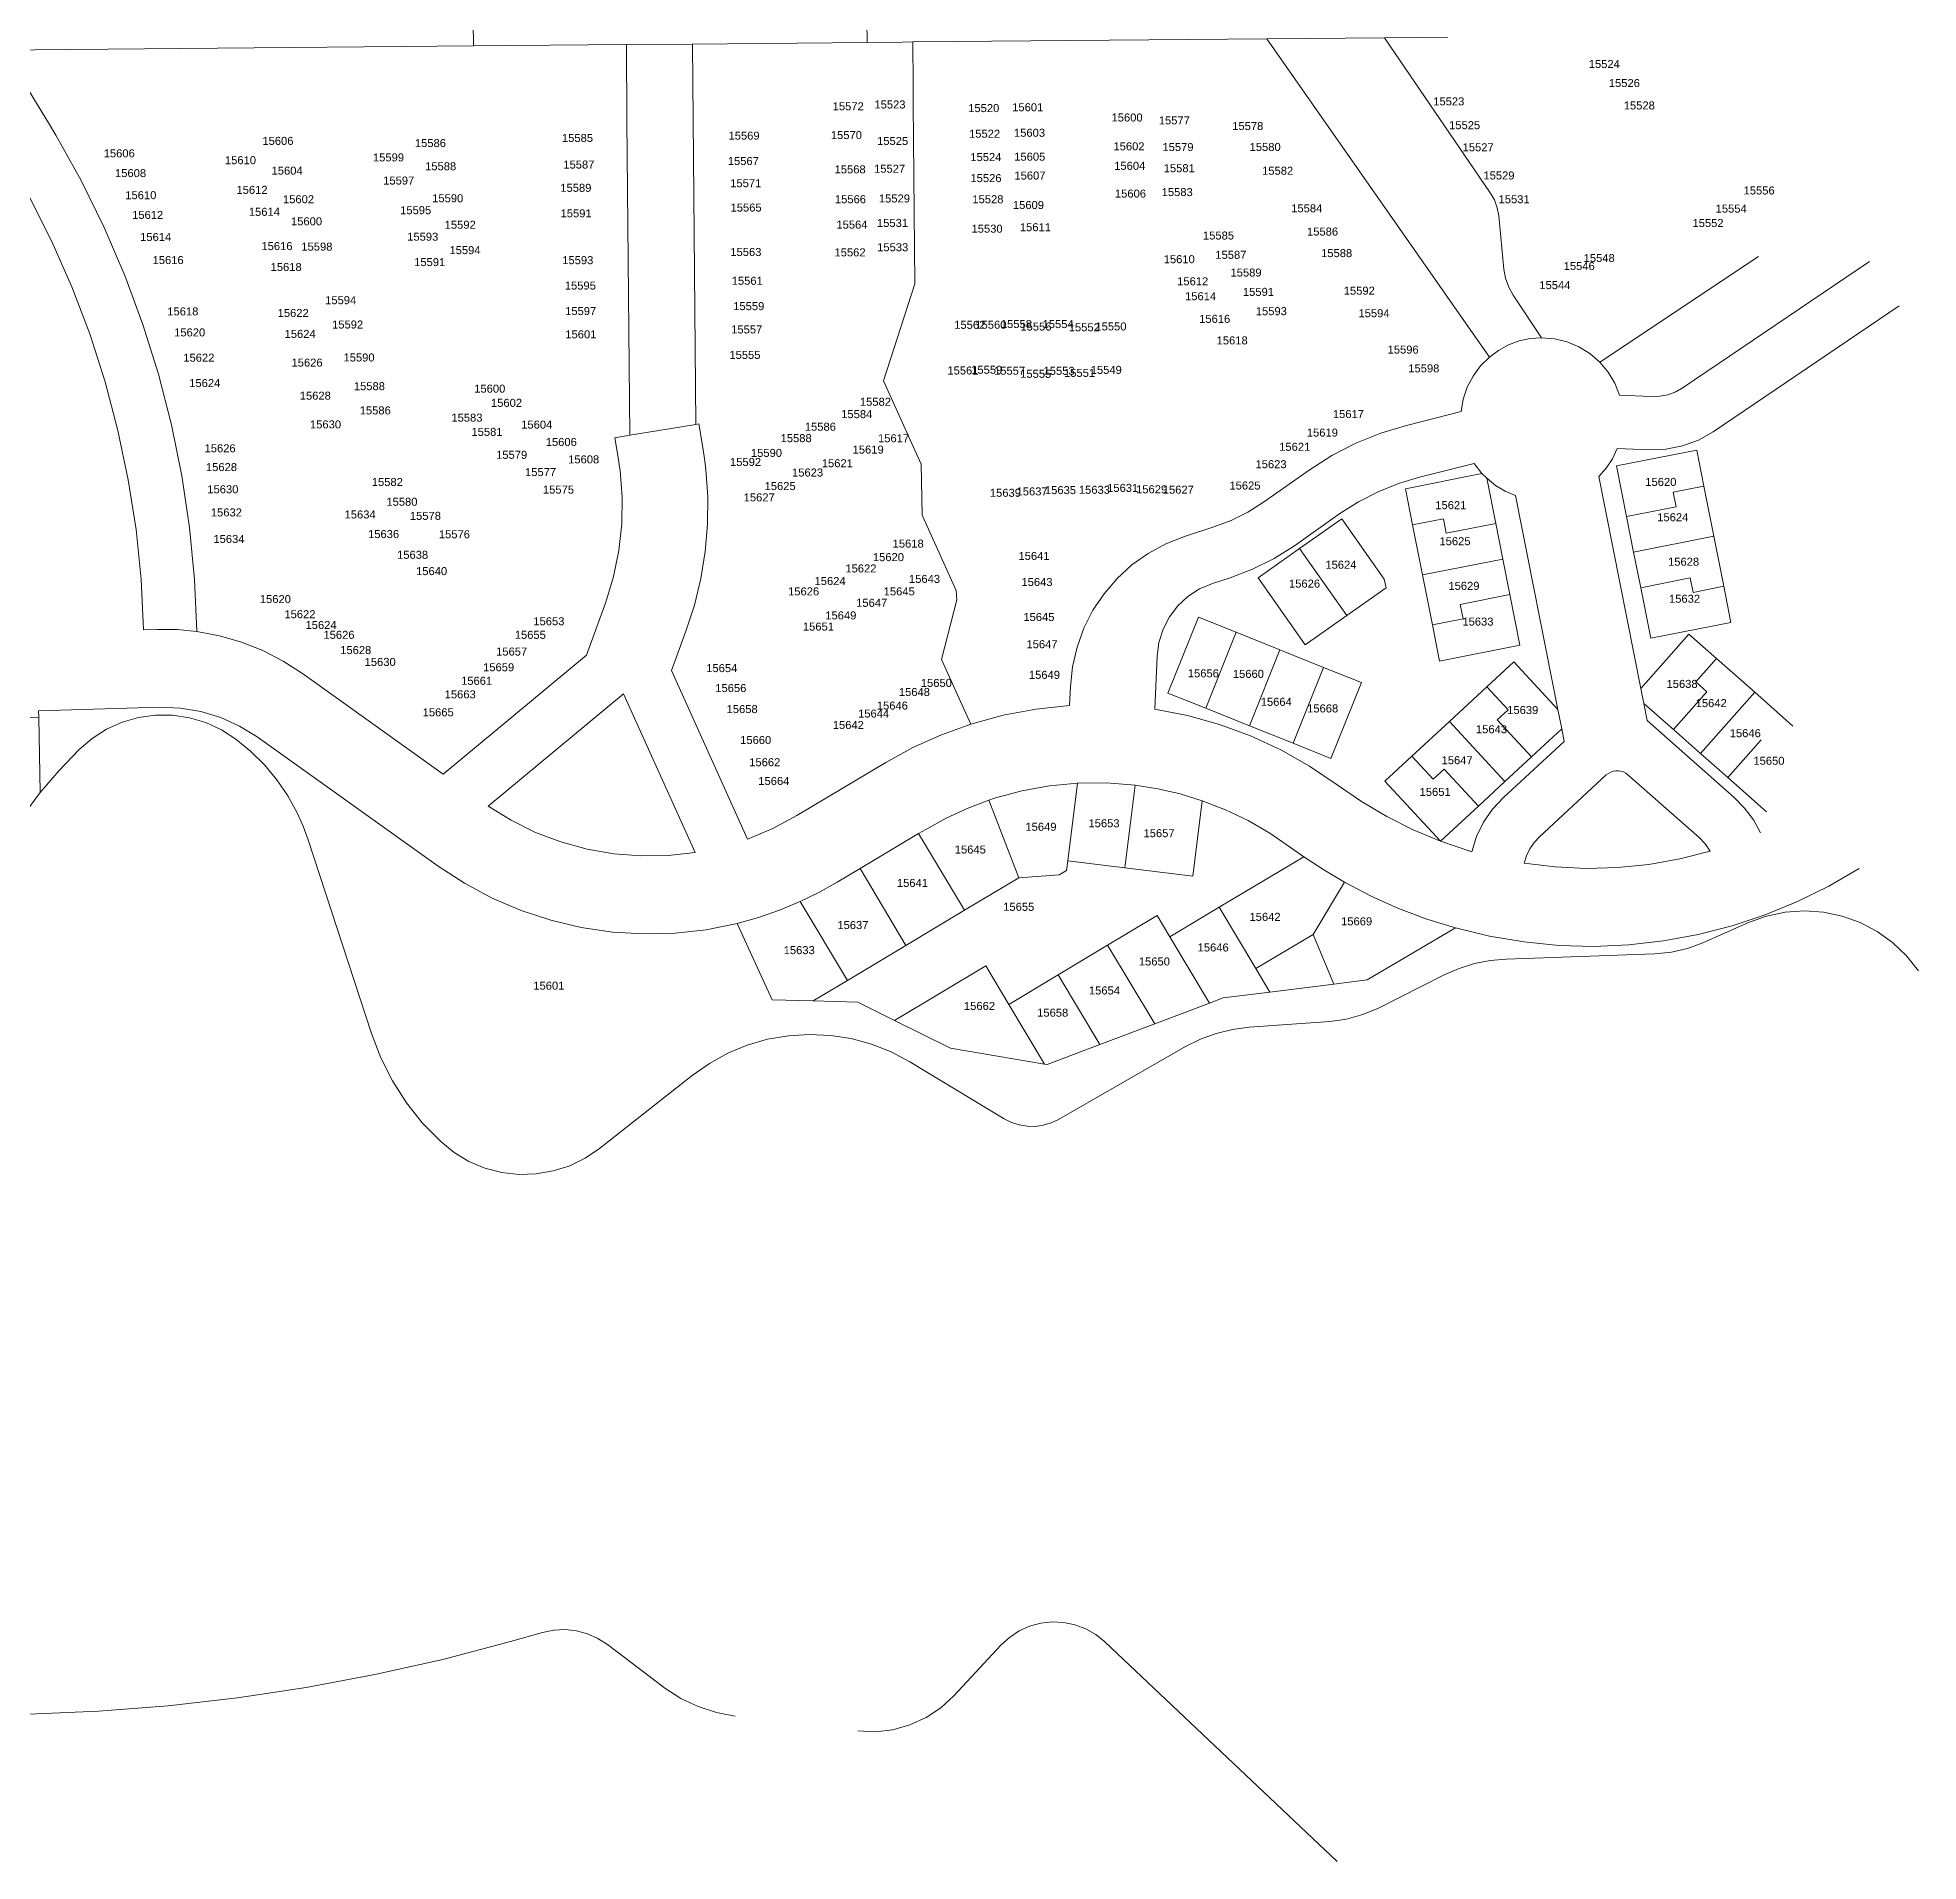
# Model space of a CAD drawing. Header units: feet. Extents: x 865220 to 2843432, y -2240498 to 970288.
# Drawn here: x 2840842 to 2842604, y 956177 to 957887 of the extents above; entities that cross this region are included whole.
import ezdxf
from ezdxf.enums import TextEntityAlignment as Align

# ---------------------------------------------------------------- set-up
doc = ezdxf.new("R2010")
doc.units = ezdxf.units.FT
doc.header["$LTSCALE"] = 0.015
doc.header["$MEASUREMENT"] = 0
doc.layers.add('Dakota County Addresses', color=7, linetype='Continuous')
doc.layers.add('Dakota County Parcels', color=7, linetype='Continuous')
doc.styles.add('Dimensions 100', font='arial.ttf')

# ---------------------------------------------------------------- blocks, each defined once
blk = doc.blocks.new('ACMAP_ANN_TEMPLATE_Dakota County Addresses')
at = {"layer": 'Dakota County Addresses', "style": 'Dimensions 100'}
blk.add_attdef('DakotaCountyAddress', text='', height=50, dxfattribs=at).set_placement((0, 0), align=Align.CENTER)

msp = doc.modelspace()

# ---------------------------------------------------------------- linework, layer by layer
at = {"layer": 'Dakota County Parcels', "lineweight": 5, "ltscale": 100}
for p, q in [((2841250.3, 957878.8), (2841249.5, 957958.8)), ((2841455.5, 957880.6), (2841619.2, 957882.1)), ((2841662, 957882.5), (2841993.7, 957885.4)), ((2841662.4, 957841.9), (2841662, 957882.5)), ((2841993.7, 957885.4), (2842104.1, 957886.4)), ((2842202.3, 957587.2), (2841993.7, 957885.4)), ((2842104.1, 957886.4), (2842163.5, 957887)), ((2842203.2, 957741.3), (2842104.1, 957886.4)), ((2840753.1, 957874.3), (2841250.3, 957878.8)), ((2840852.9, 957805.3), (2840810.5, 957874.8)), ((2841393.6, 957880.1), (2841250.3, 957878.8)), ((2841393.6, 957880.1), (2841455.5, 957880.6)), ((2840852.9, 957805.3), (2840858.9, 957795.3)), ((2842211.1, 957719.6), (2842216, 957669.7)), ((2842305.8, 957582.6), (2842454.6, 957681.4)), ((2842384, 957558.7), (2842558.4, 957676.8)), ((2841634.6, 957565.1), (2841664, 957655.9)), ((2842224.6, 957645.3), (2842251.2, 957605.3)), ((2842412.1, 957517.3), (2842586.4, 957635.4)), ((2841669.8, 957487), (2841634.6, 957565.1)), ((2842324.3, 957551.4), (2842353.9, 957550.2)), ((2842124.6, 957523.1), (2842175.9, 957536.1)), ((2841382.7, 957511.5), (2841396.8, 957513.9)), ((2841386.4, 957489.4), (2841382.7, 957511.5)), ((2841396.8, 957513.9), (2841422.1, 957518.1)), ((2841422.1, 957518.1), (2841458.7, 957524.2)), ((2841458.7, 957524.2), (2841461.6, 957524.7)), ((2841465.3, 957502.5), (2841461.6, 957524.7)), ((2841467.2, 957489.7), (2841465.3, 957502.5)), ((2842321.5, 957485.2), (2842396.7, 957500.1)), ((2842322.2, 957501.4), (2842351.9, 957500.2)), ((2842396.7, 957500.1), (2842403.4, 957466.2)), ((2841386.9, 957485.9), (2841386.4, 957489.4)), ((2841387.7, 957480.9), (2841386.9, 957485.9)), ((2841468.1, 957482), (2841467.2, 957489.7)), ((2841670.9, 957439.1), (2841669.8, 957487)), ((2841990.8, 957451.3), (2842033.5, 957481.4)), ((2842195.4, 957478.1), (2842123.7, 957463.9)), ((2842136.8, 957474.6), (2842188.1, 957487.6)), ((2842188.1, 957487.6), (2842195.4, 957478.1)), ((2842195.4, 957478.1), (2842199.9, 957473.6)), ((2842321.5, 957485.2), (2842330.9, 957437.8)), ((2842123.7, 957463.9), (2842130.4, 957430)), ((2842199.9, 957473.6), (2842208.3, 957431.4)), ((2842304.9, 957475.2), (2842344.2, 957276.6)), ((2842374.6, 957460.5), (2842403.4, 957466.2)), ((2842374.6, 957460.5), (2842377.3, 957447)), ((2842403.4, 957466.2), (2842412.7, 957419.3)), ((2842226.8, 957457.5), (2842266.6, 957256.9)), ((2842330.9, 957437.8), (2842377.3, 957447)), ((2841702.7, 957368.4), (2841670.9, 957439.1)), ((2841916.7, 957419.1), (2841944.1, 957428)), ((2842019.6, 957410.4), (2842062.3, 957440.5)), ((2842024.5, 957407.8), (2842064, 957435.6)), ((2842064, 957435.6), (2842103.7, 957379.2)), ((2842130.4, 957430), (2842159.2, 957435.7)), ((2842130.4, 957430), (2842139.7, 957383.1)), ((2842161.8, 957422.2), (2842159.2, 957435.7)), ((2842161.8, 957422.2), (2842208.3, 957431.4)), ((2842214.9, 957398), (2842208.3, 957431.4)), ((2842330.9, 957437.8), (2842337.5, 957404.4)), ((2841985.5, 957380.4), (2842024.5, 957407.8)), ((2842024.5, 957407.8), (2842068.6, 957345.1)), ((2842337.5, 957404.4), (2842412.7, 957419.3)), ((2842412.7, 957419.3), (2842422, 957372.4)), ((2842139.7, 957383.1), (2842214.9, 957398)), ((2842221.5, 957364.7), (2842214.9, 957398)), ((2842337.5, 957404.4), (2842344.1, 957371.1)), ((2841942.8, 957375), (2841959.5, 957380.4)), ((2841985.5, 957380.4), (2842029.6, 957317.7)), ((2842068.6, 957345.1), (2842105.5, 957371)), ((2842105.5, 957371), (2842103.7, 957379.2)), ((2842139.7, 957383.1), (2842149, 957336.2)), ((2842344.1, 957371.1), (2842390.5, 957380.3)), ((2842344.1, 957371.1), (2842353.5, 957323.7)), ((2842390.5, 957380.3), (2842393.2, 957366.7)), ((2842393.2, 957366.7), (2842422, 957372.4)), ((2842422, 957372.4), (2842428.7, 957338.6)), ((2841374.3, 957357.7), (2841356.2, 957307.9)), ((2841689, 957303.9), (2841703.3, 957359.7)), ((2841703.3, 957359.7), (2841702.7, 957368.4)), ((2842175.1, 957355.5), (2842221.5, 957364.7)), ((2842177.7, 957341.9), (2842175.1, 957355.5)), ((2842230.9, 957317.3), (2842221.5, 957364.7)), ((2841929.6, 957343.5), (2841901.1, 957272.3)), ((2841965, 957329.3), (2841929.6, 957343.5)), ((2842029.6, 957317.7), (2842068.6, 957345.1)), ((2842177.7, 957341.9), (2842149, 957336.2)), ((2842149, 957336.2), (2842155.7, 957302.4)), ((2842353.5, 957323.7), (2842428.7, 957338.6)), ((2840941.1, 957331.6), (2840954.3, 957332)), ((2841449.4, 957330.3), (2841440.7, 957306.3)), ((2841965, 957329.3), (2841936.5, 957258.1)), ((2842006, 957312.8), (2841965, 957329.3)), ((2842389.2, 957327.6), (2842344.2, 957276.6)), ((2842389.2, 957327.6), (2842415.1, 957304.8)), ((2841221.9, 957196.5), (2841356.2, 957307.9)), ((2841440.7, 957306.3), (2841436, 957293.4)), ((2841711.4, 957254.1), (2841689, 957303.9)), ((2841891, 957306.9), (2841888.9, 957257.2)), ((2841977.5, 957241.7), (2842006, 957312.8)), ((2842047, 957296.4), (2842006, 957312.8)), ((2842230.9, 957317.3), (2842155.7, 957302.4)), ((2842200, 957278.1), (2842225.3, 957301.6)), ((2842266.6, 957256.9), (2842225.3, 957301.6)), ((2842415.1, 957304.8), (2842395.7, 957282.8)), ((2842415.1, 957304.8), (2842451, 957273.1)), ((2841090.2, 957290.6), (2841221.9, 957196.5)), ((2841436, 957293.4), (2841507.1, 957135.6)), ((2842047, 957296.4), (2842018.5, 957225.3)), ((2842082.4, 957282.2), (2842047, 957296.4)), ((2842395.7, 957282.8), (2842406.1, 957273.6)), ((2841264, 957166.5), (2841390.9, 957271.8)), ((2841390.9, 957271.8), (2841458, 957122.9)), ((2841809.7, 957278.4), (2841808.9, 957260.7)), ((2841936.5, 957258.1), (2841901.1, 957272.3)), ((2842082.4, 957282.2), (2842053.9, 957211)), ((2842164.9, 957245.6), (2842200, 957278.1)), ((2842219.9, 957256.6), (2842200, 957278.1)), ((2842344.2, 957276.6), (2842347, 957262.7)), ((2842406.1, 957273.6), (2842374.8, 957238.1)), ((2842451, 957273.1), (2842400.2, 957215.6)), ((2842451, 957273.1), (2842486.8, 957241.5)), ((2840842.9, 957249.8), (2840664.6, 957244.8)), ((2840842.8, 957255.8), (2840956.3, 957259)), ((2840842.8, 957255.8), (2840842.9, 957249.8)), ((2840842.9, 957249.8), (2840844.4, 957179.1)), ((2841711.4, 957254.1), (2841716.3, 957243.3)), ((2841977.5, 957241.7), (2841936.5, 957258.1)), ((2842209.7, 957247.2), (2842219.9, 957256.6)), ((2842241.9, 957212.5), (2842209.7, 957247.2)), ((2842270.2, 957238.7), (2842266.6, 957256.9)), ((2842347, 957262.7), (2842350.2, 957246.5)), ((2842374.8, 957238.1), (2842347, 957262.7)), ((2841047.7, 957231.2), (2841217.3, 957110.1)), ((2842018.5, 957225.3), (2841977.5, 957241.7)), ((2842129.8, 957213.2), (2842164.9, 957245.6)), ((2842216.9, 957189.4), (2842164.9, 957245.6)), ((2842241.9, 957212.5), (2842270.2, 957238.7)), ((2842272.5, 957227.1), (2842270.2, 957238.7)), ((2842431.8, 957174.4), (2842350.2, 957246.5)), ((2842400.2, 957215.6), (2842374.8, 957238.1)), ((2842053.9, 957211), (2842018.5, 957225.3)), ((2842129.8, 957213.2), (2842104.4, 957189.7)), ((2842129.8, 957213.2), (2842149.7, 957191.6)), ((2842215.4, 957174.4), (2842272.5, 957227.1)), ((2842216.9, 957189.4), (2842241.9, 957212.5)), ((2842425.7, 957193.1), (2842400.2, 957215.6)), ((2842457, 957228.6), (2842425.7, 957193.1)), ((2841553.5, 957157.6), (2841636.6, 957207.3)), ((2842159.8, 957201), (2842149.7, 957191.6)), ((2842192, 957166.3), (2842159.8, 957201)), ((2842249.4, 957137.7), (2842311.9, 957195.6)), ((2842332.1, 957195.8), (2842398.8, 957136.9)), ((2841807.2, 957115.2), (2841816.2, 957188)), ((2841860.8, 957108.5), (2841870.4, 957186)), ((2842104.4, 957189.7), (2842156.4, 957133.6)), ((2842192, 957166.3), (2842216.9, 957189.4)), ((2842462, 957161.2), (2842425.7, 957193.1)), ((2841733.3, 957172), (2841738.6, 957173.8)), ((2841761.5, 957099.2), (2841733.3, 957172)), ((2841933.1, 957171.5), (2841924.3, 957100.7)), ((2842192, 957166.3), (2842156.6, 957133.5)), ((2841667.5, 957140.7), (2841674.1, 957144.6)), ((2841095.4, 957134.7), (2841154.9, 956953.3)), ((2841612.6, 957107.9), (2841667.5, 957140.7)), ((2841710.6, 957068.8), (2841667.5, 957140.7)), ((2842016.1, 957127.7), (2842028.3, 957119)), ((2842156.4, 957133.6), (2842156.6, 957133.5)), ((2842156.6, 957133.5), (2842186, 957123.7)), ((2841591, 957095), (2841612.6, 957107.9)), ((2841655.6, 957035.9), (2841612.6, 957107.9)), ((2841799.2, 957102.1), (2841806.1, 957106.2)), ((2841806.1, 957106.2), (2841807.2, 957115.2)), ((2841807.2, 957115.2), (2841860.8, 957108.5)), ((2841860.8, 957108.5), (2841924.3, 957100.7)), ((2841949.1, 957071.7), (2842028.3, 957119)), ((2841710.6, 957068.8), (2841761.5, 957099.2)), ((2841761.5, 957099.2), (2841799.2, 957102.1)), ((2842037.3, 957046.2), (2842066.6, 957095.1)), ((2841556.5, 957076.9), (2841600.7, 957003.1)), ((2841902.8, 957043.9), (2841949.1, 957071.7)), ((2841949.1, 957071.7), (2841983.6, 957014.1)), ((2841497.3, 957056.4), (2841530.3, 956985)), ((2841655.6, 957035.9), (2841710.6, 957068.8)), ((2841844.6, 957036), (2841890.9, 957063.8)), ((2841890.9, 957063.8), (2841902.8, 957043.9)), ((2842445.2, 957057.3), (2842402.3, 957038.3)), ((2841600.7, 957003.1), (2841655.6, 957035.9)), ((2841798.3, 957008.3), (2841844.6, 957036)), ((2841844.6, 957036), (2841888.7, 956962.4)), ((2841902.8, 957043.9), (2841940, 956981.8)), ((2841983.6, 957014.1), (2842037.3, 957046.2)), ((2842037.3, 957046.2), (2842056.5, 956999.7)), ((2842087.8, 957003.7), (2842170.7, 957052.2)), ((2842357.5, 957028), (2842218.2, 957023.1)), ((2841600.7, 957003.1), (2841568.7, 956983.9)), ((2841645, 956965.6), (2841730.4, 957016.6)), ((2841730.4, 957016.6), (2841751.9, 956980.6)), ((2841751.9, 956980.6), (2841798.3, 957008.3)), ((2841798.3, 957008.3), (2841837.4, 956943)), ((2841983.6, 957014.1), (2841996.7, 956992.2)), ((2842056.5, 956999.7), (2842087.8, 957003.7)), ((2842160.1, 957008.3), (2842098.4, 956977.2)), ((2841530.3, 956985), (2841568.7, 956983.9)), ((2841568.7, 956983.9), (2841610.6, 956982.7)), ((2841610.6, 956982.7), (2841645, 956965.6)), ((2841940, 956981.8), (2841953, 956986.7)), ((2841953, 956986.7), (2841996.7, 956992.2)), ((2841996.7, 956992.2), (2842056.5, 956999.7)), ((2841645, 956965.6), (2841697.4, 956939.5)), ((2841751.9, 956980.6), (2841785.4, 956924.6)), ((2841888.7, 956962.4), (2841940, 956981.8)), ((2841837.4, 956943), (2841888.7, 956962.4)), ((2842052.8, 956964.7), (2841977.1, 956959.2)), ((2841697.4, 956939.5), (2841785.4, 956924.6)), ((2841787.8, 956924.2), (2841837.4, 956943)), ((2841917.7, 956941), (2841798.5, 956872.8)), ((2841368.5, 956845.6), (2841455.2, 956913.9)), ((2841747.7, 956873.4), (2841659.2, 956926.7)), ((2841785.4, 956924.6), (2841787.8, 956924.2)), ((2841285, 956383.5), (2841315.1, 956392.1)), ((2841375.8, 956380.7), (2841428, 956341.1)), ((2841700.4, 956332.6), (2841744.6, 956380.1)), ((2841842, 956383.2), (2842059.6, 956177.5)), ((2841428, 956341.1), (2841429.5, 956339.9))]:
    msp.add_line(p, q, dxfattribs=at)
for points in [[(2841619.2, 957882.1), (2841619, 957902.1), (2841618.8, 957932.1), (2841612.2, 958665.6)], [(2841619.2, 957882.1), (2841652, 957882.4), (2841662, 957882.5)], [(2841393.6, 957880.1), (2841394.2, 957809.4), (2841396.8, 957513.9)], [(2841455.5, 957880.6), (2841456.2, 957810), (2841458.7, 957524.2)], [(2841664, 957655.9), (2841662.5, 957824.4), (2841662.4, 957841.9)], [(2840858.9, 957795.3), (2840882.7, 957752.6), (2840904.3, 957708.7), (2840923.6, 957663.7), (2840940.5, 957617.9), (2840955.1, 957571.2), (2840967.3, 957523.8), (2840977, 957475.9), (2840984.2, 957427.5), (2840988.9, 957378.8), (2840991.2, 957330)], [(2840941.1, 957331.6), (2840938.8, 957378.7), (2840934.1, 957425.7), (2840926.9, 957472.3), (2840917.2, 957518.5), (2840905.2, 957564.1), (2840890.7, 957609), (2840874, 957653.1), (2840854.9, 957696.3), (2840833.6, 957738.4), (2840810.2, 957779.3)], [(2842203.2, 957741.3), (2842207, 957734.5), (2842209.7, 957727.2), (2842211.1, 957719.6)], [(2842216, 957669.7), (2842217.5, 957661.1), (2842220.4, 957652.9), (2842224.6, 957645.3)], [(2842251.2, 957605.3), (2842240.6, 957604.5), (2842230.2, 957602.3), (2842220.2, 957598.6), (2842210.9, 957593.5), (2842202.3, 957587.2)], [(2842305.8, 957582.6), (2842296.6, 957590.5), (2842286.3, 957596.9), (2842275.1, 957601.6), (2842263.3, 957604.4), (2842251.2, 957605.3)], [(2842202.3, 957587.2), (2842193.9, 957578.9), (2842187, 957569.4), (2842181.5, 957558.9), (2842177.8, 957547.7), (2842175.9, 957536.1)], [(2842324.3, 957551.4), (2842319.8, 957562.7), (2842313.6, 957573.2), (2842305.8, 957582.6)], [(2842353.9, 957550.2), (2842361.9, 957550.5), (2842369.7, 957552), (2842377.1, 957554.8), (2842384, 957558.7)], [(2842033.5, 957481.4), (2842054.7, 957494.9), (2842077.1, 957506.4), (2842100.5, 957515.9), (2842124.6, 957523.1)], [(2842351.9, 957500.2), (2842367.8, 957500.8), (2842383.3, 957504), (2842398.2, 957509.5), (2842412.1, 957517.3)], [(2842304.9, 957475.2), (2842311.8, 957483.1), (2842317.7, 957491.9), (2842322.2, 957501.4)], [(2841374.3, 957357.7), (2841381.7, 957381.6), (2841386.7, 957406.1), (2841389.5, 957430.9), (2841389.8, 957455.9), (2841387.7, 957480.9)], [(2841449.4, 957330.3), (2841457.3, 957354.8), (2841463.3, 957379.7), (2841467.4, 957405.1), (2841469.5, 957430.7), (2841469.8, 957456.3), (2841468.1, 957482)], [(2842062.3, 957440.5), (2842079.7, 957451.5), (2842098, 957461), (2842117.1, 957468.7), (2842136.8, 957474.6)], [(2842199.9, 957473.6), (2842208.1, 957467), (2842217.1, 957461.6), (2842226.8, 957457.5)], [(2841944.1, 957428), (2841960.4, 957434.2), (2841976, 957442), (2841990.8, 957451.3)], [(2841916.7, 957419.1), (2841899.2, 957412.2), (2841882.7, 957403.3), (2841867.4, 957392.4), (2841853.5, 957379.7), (2841841.2, 957365.5), (2841830.7, 957349.9), (2841822.3, 957333.1), (2841815.9, 957315.4), (2841811.7, 957297.1), (2841809.7, 957278.4)], [(2841959.5, 957380.4), (2841980.5, 957388.4), (2842000.6, 957398.4), (2842019.6, 957410.4)], [(2841942.8, 957375), (2841930.8, 957369.9), (2841919.9, 957362.9), (2841910.4, 957354.1), (2841902.5, 957343.7), (2841896.6, 957332.2), (2841892.7, 957319.8), (2841891, 957306.9)], [(2840954.3, 957332), (2840972.8, 957331.8), (2840991.2, 957330)], [(2840991.2, 957330), (2841012.3, 957326), (2841033, 957320), (2841052.9, 957312.1), (2841072.1, 957302.2), (2841090.2, 957290.6)], [(2840880.8, 957219.4), (2840893, 957229.8), (2840906.5, 957238.4), (2840921.1, 957245), (2840936.5, 957249.4), (2840952.4, 957251.6), (2840968.4, 957251.6), (2840984.3, 957249.2), (2840999.6, 957244.7), (2841014.2, 957238), (2841027.7, 957229.3)], [(2840956.3, 957259), (2840975.8, 957258.3), (2840994.9, 957255.1), (2841013.5, 957249.4), (2841031.2, 957241.4), (2841047.7, 957231.2)], [(2841716.3, 957243.3), (2841746.7, 957251.6), (2841777.6, 957257.4), (2841808.9, 957260.7)], [(2841888.9, 957257.2), (2841919.4, 957251.3), (2841949.4, 957243), (2841978.6, 957232.3), (2842006.8, 957219.2), (2842033.9, 957203.8), (2842059.6, 957186.4)], [(2841636.6, 957207.3), (2841662.2, 957221.3), (2841688.8, 957233.3), (2841716.3, 957243.3)], [(2840844.4, 957179.1), (2840862, 957199.8), (2840880.8, 957219.4)], [(2841027.7, 957229.3), (2841041.6, 957217.7), (2841054.5, 957205), (2841066, 957191), (2841076.3, 957176), (2841085, 957160.2)], [(2842332.1, 957195.8), (2842330.1, 957197.3), (2842327.9, 957198.4), (2842325.6, 957199.1), (2842323.2, 957199.5), (2842320.7, 957199.5), (2842318.3, 957199.1), (2842316, 957198.2), (2842313.9, 957197.1), (2842311.9, 957195.6)], [(2840811.8, 957132.4), (2840827.4, 957156.3), (2840844.4, 957179.1)], [(2841738.6, 957173.8), (2841764.1, 957180.7), (2841790, 957185.5), (2841816.2, 957188)], [(2841816.2, 957188), (2841843.4, 957188.2), (2841870.4, 957186)], [(2841870.4, 957186), (2841891.6, 957182.6), (2841912.6, 957177.8), (2841933.1, 957171.5)], [(2842059.6, 957186.4), (2842082.4, 957170.7), (2842106.2, 957156.6), (2842130.9, 957144.2), (2842156.4, 957133.6)], [(2841085, 957160.2), (2841090.7, 957147.6), (2841095.4, 957134.7)], [(2841264, 957166.5), (2841285.7, 957153.1), (2841308.5, 957141.8), (2841332.3, 957132.8), (2841356.8, 957126.1), (2841381.9, 957121.7), (2841407.3, 957119.7), (2841432.7, 957120.1), (2841458, 957122.9)], [(2841674.1, 957144.6), (2841693.2, 957155.2), (2841713, 957164.3), (2841733.3, 957172)], [(2841933.1, 957171.5), (2841955, 957163), (2841976.3, 957152.8), (2841996.7, 957141), (2842016.1, 957127.7)], [(2842186, 957123.7), (2842190.4, 957137.9), (2842196.9, 957151.3), (2842205.3, 957163.5), (2842215.4, 957174.4)], [(2842431.8, 957174.4), (2842441.5, 957164.6), (2842449.8, 957153.5), (2842456.5, 957141.3)], [(2841507.1, 957135.6), (2841530.9, 957145.5), (2841553.5, 957157.6)], [(2842234.8, 957112.9), (2842237, 957119.8), (2842240.3, 957126.3), (2842244.4, 957132.3), (2842249.4, 957137.7)], [(2842234.8, 957112.9), (2842263.9, 957109.4), (2842293.2, 957108), (2842322.6, 957108.8), (2842351.8, 957111.8), (2842380.7, 957116.9), (2842409.1, 957124.1)], [(2842398.8, 957136.9), (2842404.5, 957131), (2842409.1, 957124.1)], [(2841217.3, 957110.1), (2841241.9, 957094.1), (2841267.9, 957080.2), (2841294.9, 957068.6), (2841322.8, 957059.4), (2841351.4, 957052.6), (2841380.5, 957048.4), (2841409.9, 957046.6), (2841439.3, 957047.3), (2841468.5, 957050.6), (2841497.3, 957056.4)], [(2842028.3, 957119), (2842047.1, 957106.6), (2842066.6, 957095.1)], [(2842170.7, 957052.2), (2842202.5, 957044.5), (2842234.9, 957039.1), (2842267.5, 957035.9), (2842300.3, 957035), (2842333.1, 957036.4), (2842365.6, 957040.1), (2842397.9, 957046), (2842429.7, 957054.1), (2842460.8, 957064.4), (2842491.1, 957076.9), (2842520.5, 957091.4), (2842548.8, 957108)], [(2841556.5, 957076.9), (2841574, 957085.4), (2841591, 957095)], [(2842066.6, 957095.1), (2842091.6, 957082.1), (2842117.3, 957070.5), (2842143.7, 957060.6), (2842170.7, 957052.2)], [(2841497.3, 957056.4), (2841517.5, 957062), (2841537.2, 957068.9), (2841556.5, 957076.9)], [(2842604.3, 957012), (2842593.2, 957026.1), (2842580.2, 957038.5), (2842565.7, 957049), (2842549.8, 957057.3), (2842532.9, 957063.4), (2842515.4, 957067.1), (2842497.5, 957068.4), (2842479.6, 957067.1), (2842462, 957063.4), (2842445.2, 957057.3)], [(2842402.3, 957038.3), (2842387.9, 957033), (2842372.9, 957029.5), (2842357.5, 957028)], [(2842218.2, 957023.1), (2842203.2, 957021.8), (2842188.4, 957018.9), (2842174, 957014.3), (2842160.1, 957008.3)], [(2842098.4, 956977.2), (2842083.8, 956971.1), (2842068.5, 956966.9), (2842052.8, 956964.7)], [(2841154.9, 956953.3), (2841163.6, 956930.6), (2841174.6, 956909), (2841187.7, 956888.5), (2841202.7, 956869.4), (2841219.6, 956852)], [(2841659.2, 956926.7), (2841641.7, 956936), (2841623.3, 956943.3), (2841604.3, 956948.5), (2841584.8, 956951.6), (2841565.1, 956952.5), (2841545.4, 956951.3), (2841525.9, 956947.9), (2841506.9, 956942.4), (2841488.7, 956934.8), (2841471.4, 956925.3), (2841455.2, 956913.9)], [(2841977.1, 956959.2), (2841961.6, 956957.2), (2841946.4, 956953.4), (2841931.7, 956948), (2841917.7, 956941)], [(2841798.5, 956872.8), (2841791.6, 956869.5), (2841784.3, 956867.4), (2841776.8, 956866.3), (2841769.2, 956866.4), (2841761.7, 956867.6), (2841754.5, 956870), (2841747.7, 956873.4)], [(2841219.6, 956852), (2841232.2, 956841.8), (2841246.1, 956833.5), (2841261.1, 956827.2), (2841276.8, 956823.1), (2841292.9, 956821.3), (2841309.1, 956821.7), (2841325.1, 956824.5), (2841340.5, 956829.4), (2841355.1, 956836.5), (2841368.5, 956845.6)], [(2841842, 956383.2), (2841833.6, 956390), (2841824.2, 956395.4), (2841814, 956399.2), (2841803.4, 956401.4), (2841792.6, 956401.9), (2841781.9, 956400.7), (2841771.4, 956397.8), (2841761.6, 956393.4), (2841752.6, 956387.4), (2841744.6, 956380.1)], [(2840768.2, 956315.2), (2840833.6, 956315.5), (2840898.9, 956318.2), (2840964.1, 956323.3), (2841029.1, 956330.7), (2841093.7, 956340.4), (2841158, 956352.5), (2841221.7, 956366.8), (2841285, 956383.5)], [(2841315.1, 956392.1), (2841325.6, 956394.2), (2841336.2, 956394.7), (2841346.8, 956393.5), (2841357.1, 956390.8), (2841366.8, 956386.4), (2841375.8, 956380.7)], [(2841429.5, 956339.9), (2841444.7, 956330.2), (2841460.9, 956322.5), (2841478, 956317), (2841495.7, 956313.7)], [(2841610.4, 956299.7), (2841626.9, 956299), (2841643.4, 956300.9), (2841659.3, 956305.4), (2841674.4, 956312.2), (2841688.2, 956321.4), (2841700.4, 956332.6)]]:
    msp.add_lwpolyline(points, dxfattribs=at)

# ---------------------------------------------------------------- block references
at = {"layer": 'Dakota County Addresses', "lineweight": 5, "ltscale": 100, "xscale": 0.15, "yscale": 0.15, "zscale": 0.15}
for p, values in [((2842310, 957858.1), {'DakotaCountyAddress': '15524'}), ((2842328.8, 957840.3), {'DakotaCountyAddress': '15526'}), ((2842164.3, 957823.1), {'DakotaCountyAddress': '15523'}), ((2841601.5, 957818.5), {'DakotaCountyAddress': '15572'}), ((2841640.6, 957820.2), {'DakotaCountyAddress': '15523'}), ((2841728.5, 957816.8), {'DakotaCountyAddress': '15520'}), ((2841769.7, 957817.6), {'DakotaCountyAddress': '15601'}), ((2841862.8, 957808), {'DakotaCountyAddress': '15600'}), ((2841907.1, 957805.3), {'DakotaCountyAddress': '15577'}), ((2842342.8, 957819.3), {'DakotaCountyAddress': '15528'}), ((2841067.1, 957786.1), {'DakotaCountyAddress': '15606'}), ((2841347.8, 957788.8), {'DakotaCountyAddress': '15585'}), ((2841503.9, 957791), {'DakotaCountyAddress': '15569'}), ((2841599.8, 957791.5), {'DakotaCountyAddress': '15570'}), ((2841643.1, 957786), {'DakotaCountyAddress': '15525'}), ((2841729.3, 957792.8), {'DakotaCountyAddress': '15522'}), ((2841771.4, 957793.7), {'DakotaCountyAddress': '15603'}), ((2841975.9, 957800), {'DakotaCountyAddress': '15578'}), ((2842179.1, 957800.8), {'DakotaCountyAddress': '15525'}), ((2840918.4, 957774.4), {'DakotaCountyAddress': '15606'}), ((2841170.7, 957770.6), {'DakotaCountyAddress': '15599'}), ((2841210, 957784), {'DakotaCountyAddress': '15586'}), ((2841730.5, 957770.9), {'DakotaCountyAddress': '15524'}), ((2841771.6, 957771.3), {'DakotaCountyAddress': '15605'}), ((2841864.6, 957781), {'DakotaCountyAddress': '15602'}), ((2841910.5, 957780.3), {'DakotaCountyAddress': '15579'}), ((2841992.2, 957780.4), {'DakotaCountyAddress': '15580'}), ((2842191.8, 957780.1), {'DakotaCountyAddress': '15527'}), ((2840929, 957755.9), {'DakotaCountyAddress': '15608'}), ((2841032, 957768), {'DakotaCountyAddress': '15610'}), ((2841075.7, 957758.2), {'DakotaCountyAddress': '15604'}), ((2841219.6, 957762.3), {'DakotaCountyAddress': '15588'}), ((2841349.1, 957763.9), {'DakotaCountyAddress': '15587'}), ((2841503.2, 957767.2), {'DakotaCountyAddress': '15567'}), ((2841603.3, 957759.4), {'DakotaCountyAddress': '15568'}), ((2841640.3, 957760), {'DakotaCountyAddress': '15527'}), ((2841730.6, 957751.2), {'DakotaCountyAddress': '15526'}), ((2841771.8, 957753.6), {'DakotaCountyAddress': '15607'}), ((2841865.3, 957762.7), {'DakotaCountyAddress': '15604'}), ((2841911.7, 957760.5), {'DakotaCountyAddress': '15581'}), ((2842003.9, 957758.1), {'DakotaCountyAddress': '15582'}), ((2842211.3, 957753.7), {'DakotaCountyAddress': '15529'}), ((2840938.6, 957735.2), {'DakotaCountyAddress': '15610'}), ((2841042.8, 957740.2), {'DakotaCountyAddress': '15612'}), ((2841180.3, 957748.9), {'DakotaCountyAddress': '15597'}), ((2841346.3, 957742.1), {'DakotaCountyAddress': '15589'}), ((2841505.5, 957746.4), {'DakotaCountyAddress': '15571'}), ((2841866, 957736.7), {'DakotaCountyAddress': '15606'}), ((2841909.8, 957738.1), {'DakotaCountyAddress': '15583'}), ((2842455.1, 957739.6), {'DakotaCountyAddress': '15556'}), ((2840945, 957716.7), {'DakotaCountyAddress': '15612'}), ((2841054.4, 957719.6), {'DakotaCountyAddress': '15614'}), ((2841086.4, 957731.4), {'DakotaCountyAddress': '15602'}), ((2841196.2, 957721.1), {'DakotaCountyAddress': '15595'}), ((2841226.2, 957732.3), {'DakotaCountyAddress': '15590'}), ((2841346.5, 957718.2), {'DakotaCountyAddress': '15591'}), ((2841505.8, 957723.6), {'DakotaCountyAddress': '15565'}), ((2841603.6, 957731.4), {'DakotaCountyAddress': '15566'}), ((2841644.8, 957732.1), {'DakotaCountyAddress': '15529'}), ((2841732.4, 957731.4), {'DakotaCountyAddress': '15528'}), ((2841770.4, 957726), {'DakotaCountyAddress': '15609'}), ((2842031.2, 957722.9), {'DakotaCountyAddress': '15584'}), ((2842225.5, 957731.4), {'DakotaCountyAddress': '15531'}), ((2842428.9, 957722.6), {'DakotaCountyAddress': '15554'}), ((2841093.9, 957710.7), {'DakotaCountyAddress': '15600'}), ((2841237.9, 957707.5), {'DakotaCountyAddress': '15592'}), ((2841605, 957707.6), {'DakotaCountyAddress': '15564'}), ((2841643, 957709.2), {'DakotaCountyAddress': '15531'}), ((2841731.6, 957703.8), {'DakotaCountyAddress': '15530'}), ((2841776.9, 957705.2), {'DakotaCountyAddress': '15611'}), ((2842046, 957701.1), {'DakotaCountyAddress': '15586'}), ((2842407.2, 957709.1), {'DakotaCountyAddress': '15552'}), ((2840952.5, 957696), {'DakotaCountyAddress': '15614'}), ((2841066.2, 957687.5), {'DakotaCountyAddress': '15616'}), ((2841103.6, 957687), {'DakotaCountyAddress': '15598'}), ((2841202.8, 957696.3), {'DakotaCountyAddress': '15593'}), ((2841242.4, 957683.7), {'DakotaCountyAddress': '15594'}), ((2841505.6, 957682), {'DakotaCountyAddress': '15563'}), ((2841603.2, 957681.6), {'DakotaCountyAddress': '15562'}), ((2841643.2, 957686.4), {'DakotaCountyAddress': '15533'}), ((2841948.5, 957697.4), {'DakotaCountyAddress': '15585'}), ((2842059.2, 957680.9), {'DakotaCountyAddress': '15588'}), ((2840964.2, 957674.4), {'DakotaCountyAddress': '15616'}), ((2841074.8, 957667.9), {'DakotaCountyAddress': '15618'}), ((2841209.3, 957672.5), {'DakotaCountyAddress': '15591'}), ((2841348.1, 957674.3), {'DakotaCountyAddress': '15593'}), ((2841911.7, 957675.2), {'DakotaCountyAddress': '15610'}), ((2841960.1, 957679.3), {'DakotaCountyAddress': '15587'}), ((2841974.3, 957662.7), {'DakotaCountyAddress': '15589'}), ((2842286.5, 957668.8), {'DakotaCountyAddress': '15546'}), ((2842305.2, 957676.3), {'DakotaCountyAddress': '15548'}), ((2841350.5, 957650.5), {'DakotaCountyAddress': '15595'}), ((2841506.9, 957655), {'DakotaCountyAddress': '15561'}), ((2841924.3, 957654.5), {'DakotaCountyAddress': '15612'}), ((2842080.4, 957645.7), {'DakotaCountyAddress': '15592'}), ((2842263.7, 957650.9), {'DakotaCountyAddress': '15544'}), ((2841125.9, 957636.8), {'DakotaCountyAddress': '15594'}), ((2841508.3, 957631.2), {'DakotaCountyAddress': '15559'}), ((2841931.7, 957640.5), {'DakotaCountyAddress': '15614'}), ((2841985.9, 957644.6), {'DakotaCountyAddress': '15591'}), ((2840978, 957626.3), {'DakotaCountyAddress': '15618'}), ((2841081.4, 957624.8), {'DakotaCountyAddress': '15622'}), ((2841132.4, 957614), {'DakotaCountyAddress': '15592'}), ((2841350.8, 957626.6), {'DakotaCountyAddress': '15597'}), ((2841715.4, 957613.7), {'DakotaCountyAddress': '15562'}), ((2841735.2, 957613.8), {'DakotaCountyAddress': '15560'}), ((2841759.1, 957614.5), {'DakotaCountyAddress': '15558'}), ((2841777.4, 957612.1), {'DakotaCountyAddress': '15556'}), ((2841798.2, 957614.4), {'DakotaCountyAddress': '15554'}), ((2841822.7, 957611.4), {'DakotaCountyAddress': '15552'}), ((2841847.7, 957612.2), {'DakotaCountyAddress': '15550'}), ((2841944.9, 957619.3), {'DakotaCountyAddress': '15616'}), ((2841998, 957626.5), {'DakotaCountyAddress': '15593'}), ((2842094.2, 957624.6), {'DakotaCountyAddress': '15594'}), ((2840984.4, 957606.6), {'DakotaCountyAddress': '15620'}), ((2841087.9, 957605.2), {'DakotaCountyAddress': '15624'}), ((2841351, 957604.8), {'DakotaCountyAddress': '15601'}), ((2841506.4, 957609.4), {'DakotaCountyAddress': '15557'}), ((2841961.3, 957599.1), {'DakotaCountyAddress': '15618'}), ((2840993, 957582.9), {'DakotaCountyAddress': '15622'}), ((2841094.4, 957578.3), {'DakotaCountyAddress': '15626'}), ((2841143.1, 957583.1), {'DakotaCountyAddress': '15590'}), ((2841504.7, 957585.5), {'DakotaCountyAddress': '15555'}), ((2842121.5, 957590.5), {'DakotaCountyAddress': '15596'}), ((2840998.5, 957559.1), {'DakotaCountyAddress': '15624'}), ((2841709, 957570.9), {'DakotaCountyAddress': '15561'}), ((2841731.3, 957571.6), {'DakotaCountyAddress': '15559'}), ((2841752.7, 957570.7), {'DakotaCountyAddress': '15557'}), ((2841777.2, 957567.8), {'DakotaCountyAddress': '15555'}), ((2841799.1, 957570.6), {'DakotaCountyAddress': '15553'}), ((2841818.3, 957568.7), {'DakotaCountyAddress': '15551'}), ((2841843.3, 957571.5), {'DakotaCountyAddress': '15549'}), ((2842140.9, 957572.9), {'DakotaCountyAddress': '15598'}), ((2841102.1, 957547.3), {'DakotaCountyAddress': '15628'}), ((2841152.8, 957556.2), {'DakotaCountyAddress': '15588'}), ((2841265.6, 957553.9), {'DakotaCountyAddress': '15600'}), ((2841281.3, 957540.6), {'DakotaCountyAddress': '15602'}), ((2841627, 957541.6), {'DakotaCountyAddress': '15582'}), ((2841158.3, 957533.5), {'DakotaCountyAddress': '15586'}), ((2841244.2, 957526.7), {'DakotaCountyAddress': '15583'}), ((2841609.5, 957530), {'DakotaCountyAddress': '15584'}), ((2842070.2, 957530.1), {'DakotaCountyAddress': '15617'}), ((2841111.7, 957520.4), {'DakotaCountyAddress': '15630'}), ((2841263, 957513.4), {'DakotaCountyAddress': '15581'}), ((2841309.6, 957520.2), {'DakotaCountyAddress': '15604'}), ((2841332.6, 957503.9), {'DakotaCountyAddress': '15606'}), ((2841552.7, 957507.5), {'DakotaCountyAddress': '15588'}), ((2841575.4, 957518.2), {'DakotaCountyAddress': '15586'}), ((2841644, 957507.4), {'DakotaCountyAddress': '15617'}), ((2842045.8, 957512.7), {'DakotaCountyAddress': '15619'}), ((2841012.9, 957498), {'DakotaCountyAddress': '15626'}), ((2841286.1, 957491.9), {'DakotaCountyAddress': '15579'}), ((2841353.6, 957487.6), {'DakotaCountyAddress': '15608'}), ((2841524.9, 957493.7), {'DakotaCountyAddress': '15590'}), ((2841620.2, 957496.8), {'DakotaCountyAddress': '15619'}), ((2842019.9, 957499.4), {'DakotaCountyAddress': '15621'}), ((2841014.2, 957480.4), {'DakotaCountyAddress': '15628'}), ((2841313.2, 957475.7), {'DakotaCountyAddress': '15577'}), ((2841505.3, 957485.2), {'DakotaCountyAddress': '15592'}), ((2841563.4, 957475.3), {'DakotaCountyAddress': '15623'}), ((2841591.3, 957484), {'DakotaCountyAddress': '15621'}), ((2841997.7, 957483.1), {'DakotaCountyAddress': '15623'}), ((2841015.5, 957459.6), {'DakotaCountyAddress': '15630'}), ((2841169.6, 957466.4), {'DakotaCountyAddress': '15582'}), ((2841330, 957459.3), {'DakotaCountyAddress': '15575'}), ((2841518.1, 957452), {'DakotaCountyAddress': '15627'}), ((2841537.7, 957462.6), {'DakotaCountyAddress': '15625'}), ((2841748.8, 957456.3), {'DakotaCountyAddress': '15639'}), ((2841773.8, 957457.6), {'DakotaCountyAddress': '15637'}), ((2841800.4, 957458.8), {'DakotaCountyAddress': '15635'}), ((2841832.2, 957459.1), {'DakotaCountyAddress': '15633'}), ((2841858.7, 957460.9), {'DakotaCountyAddress': '15631'}), ((2841885.8, 957459.6), {'DakotaCountyAddress': '15629'}), ((2841910.8, 957459.2), {'DakotaCountyAddress': '15627'}), ((2841973.3, 957463.1), {'DakotaCountyAddress': '15625'}), ((2842363, 957466.5), {'DakotaCountyAddress': '15620'}), ((2841018.8, 957437.9), {'DakotaCountyAddress': '15632'}), ((2841144.1, 957436), {'DakotaCountyAddress': '15634'}), ((2841183.3, 957447.9), {'DakotaCountyAddress': '15580'}), ((2841205.3, 957434.7), {'DakotaCountyAddress': '15578'}), ((2842166.2, 957444.7), {'DakotaCountyAddress': '15621'}), ((2842374.2, 957433.4), {'DakotaCountyAddress': '15624'}), ((2841166.1, 957417.6), {'DakotaCountyAddress': '15636'}), ((2841232.5, 957417.4), {'DakotaCountyAddress': '15576'}), ((2841021.2, 957413), {'DakotaCountyAddress': '15634'}), ((2841193.3, 957398.2), {'DakotaCountyAddress': '15638'}), ((2841657.7, 957408.7), {'DakotaCountyAddress': '15618'}), ((2842170.1, 957410.9), {'DakotaCountyAddress': '15625'}), ((2841211.1, 957382.9), {'DakotaCountyAddress': '15640'}), ((2841613.4, 957385.4), {'DakotaCountyAddress': '15622'}), ((2841639.2, 957396), {'DakotaCountyAddress': '15620'}), ((2841775.6, 957397.1), {'DakotaCountyAddress': '15641'}), ((2842063.2, 957388.9), {'DakotaCountyAddress': '15624'}), ((2842384.3, 957391.7), {'DakotaCountyAddress': '15628'}), ((2841559.7, 957363.9), {'DakotaCountyAddress': '15626'}), ((2841584.5, 957373.6), {'DakotaCountyAddress': '15624'}), ((2841649.3, 957363.9), {'DakotaCountyAddress': '15645'}), ((2841673, 957375.6), {'DakotaCountyAddress': '15643'}), ((2841778.4, 957372.7), {'DakotaCountyAddress': '15643'}), ((2842029.1, 957371.2), {'DakotaCountyAddress': '15626'}), ((2842178.5, 957369.1), {'DakotaCountyAddress': '15629'}), ((2841064.7, 957356.7), {'DakotaCountyAddress': '15620'}), ((2841623.5, 957353.2), {'DakotaCountyAddress': '15647'}), ((2842385.2, 957357), {'DakotaCountyAddress': '15632'}), ((2841087.7, 957342.5), {'DakotaCountyAddress': '15622'}), ((2841107.5, 957332.4), {'DakotaCountyAddress': '15624'}), ((2841321, 957335.9), {'DakotaCountyAddress': '15653'}), ((2841573.6, 957330.9), {'DakotaCountyAddress': '15651'}), ((2841594.6, 957341.4), {'DakotaCountyAddress': '15649'}), ((2841780.2, 957339.9), {'DakotaCountyAddress': '15645'}), ((2842191.6, 957335.6), {'DakotaCountyAddress': '15633'}), ((2841124.3, 957323.2), {'DakotaCountyAddress': '15626'}), ((2841303.6, 957323.2), {'DakotaCountyAddress': '15655'}), ((2841783.1, 957314.4), {'DakotaCountyAddress': '15647'}), ((2841140, 957308.9), {'DakotaCountyAddress': '15628'}), ((2841162.9, 957297.8), {'DakotaCountyAddress': '15630'}), ((2841273.9, 957292.8), {'DakotaCountyAddress': '15659'}), ((2841286.1, 957307.5), {'DakotaCountyAddress': '15657'}), ((2841253.3, 957280.1), {'DakotaCountyAddress': '15661'}), ((2841483, 957292), {'DakotaCountyAddress': '15654'}), ((2841684.1, 957278.1), {'DakotaCountyAddress': '15650'}), ((2841785.4, 957285.7), {'DakotaCountyAddress': '15649'}), ((2841934.3, 957287.1), {'DakotaCountyAddress': '15656'}), ((2841976.5, 957286.6), {'DakotaCountyAddress': '15660'}), ((2842382.9, 957277.2), {'DakotaCountyAddress': '15638'}), ((2841237.9, 957267.4), {'DakotaCountyAddress': '15663'}), ((2841491.5, 957273.3), {'DakotaCountyAddress': '15656'}), ((2841663.5, 957269.6), {'DakotaCountyAddress': '15648'}), ((2842002.6, 957260.4), {'DakotaCountyAddress': '15664'}), ((2842410.2, 957259.2), {'DakotaCountyAddress': '15642'}), ((2841217.3, 957250.6), {'DakotaCountyAddress': '15665'}), ((2841502.1, 957253.6), {'DakotaCountyAddress': '15658'}), ((2841625.3, 957249.4), {'DakotaCountyAddress': '15644'}), ((2841642.9, 957256.9), {'DakotaCountyAddress': '15646'}), ((2842046.1, 957254.2), {'DakotaCountyAddress': '15668'}), ((2842233.6, 957252.7), {'DakotaCountyAddress': '15639'}), ((2841514.8, 957224.6), {'DakotaCountyAddress': '15660'}), ((2841601.6, 957238.7), {'DakotaCountyAddress': '15642'}), ((2842204.3, 957234.7), {'DakotaCountyAddress': '15643'}), ((2842442.1, 957231), {'DakotaCountyAddress': '15646'}), ((2842172.1, 957205.7), {'DakotaCountyAddress': '15647'}), ((2842464.3, 957205.2), {'DakotaCountyAddress': '15650'}), ((2841523.3, 957203.8), {'DakotaCountyAddress': '15662'}), ((2841531.8, 957186.2), {'DakotaCountyAddress': '15664'}), ((2842151.5, 957176), {'DakotaCountyAddress': '15651'}), ((2841782.1, 957143.3), {'DakotaCountyAddress': '15649'}), ((2841841.2, 957146.6), {'DakotaCountyAddress': '15653'}), ((2841892.8, 957137.3), {'DakotaCountyAddress': '15657'}), ((2841715.9, 957122), {'DakotaCountyAddress': '15645'}), ((2841661.7, 957090.7), {'DakotaCountyAddress': '15641'}), ((2841761.3, 957068.3), {'DakotaCountyAddress': '15655'}), ((2841605.9, 957051.2), {'DakotaCountyAddress': '15637'}), ((2841992.1, 957058.9), {'DakotaCountyAddress': '15642'}), ((2842077.9, 957054.7), {'DakotaCountyAddress': '15669'}), ((2841943.5, 957030.2), {'DakotaCountyAddress': '15646'}), ((2841555.6, 957027.7), {'DakotaCountyAddress': '15633'}), ((2841888.4, 957017.1), {'DakotaCountyAddress': '15650'}), ((2841321, 956994.4), {'DakotaCountyAddress': '15601'}), ((2841724.5, 956975.4), {'DakotaCountyAddress': '15662'}), ((2841841.6, 956989.9), {'DakotaCountyAddress': '15654'}), ((2841793.1, 956969.1), {'DakotaCountyAddress': '15658'})]:
    msp.add_blockref('ACMAP_ANN_TEMPLATE_Dakota County Addresses', p, dxfattribs=at).add_auto_attribs(values)

doc.saveas('drawing.dxf')
